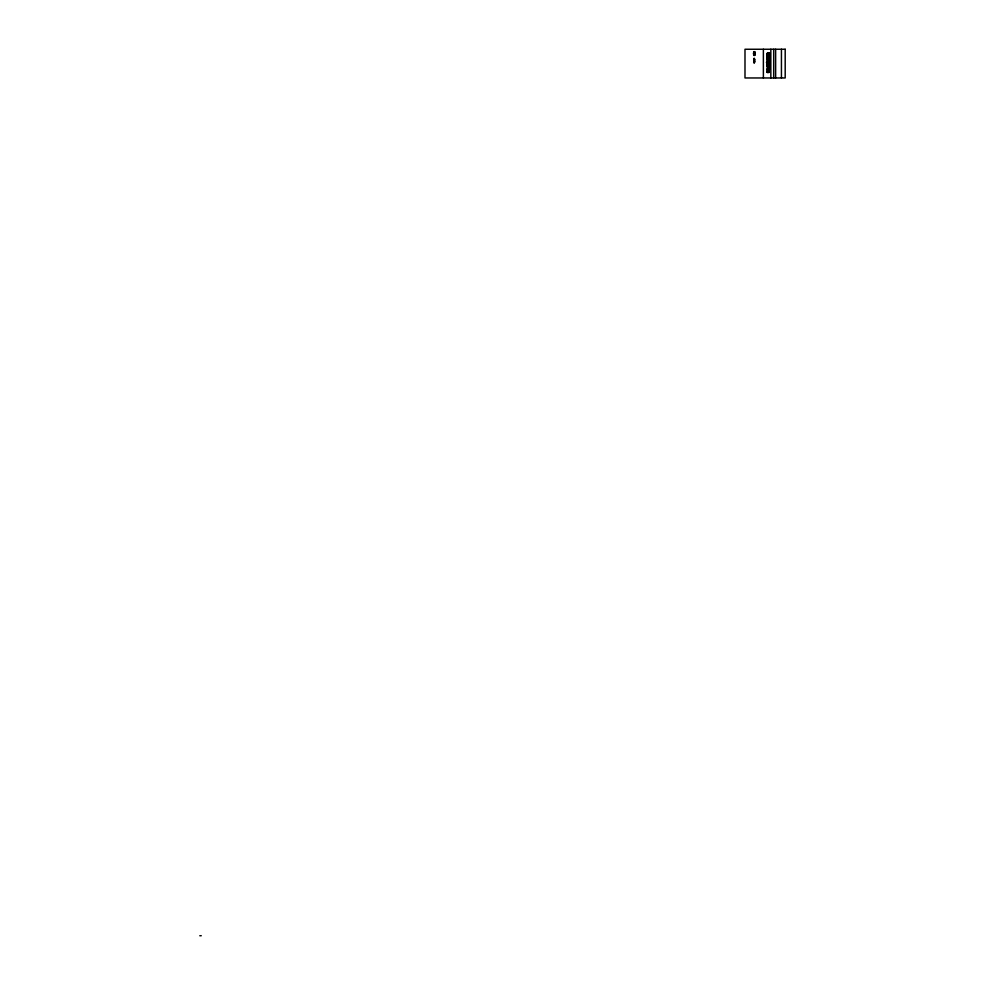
<?xml version="1.0" encoding="UTF-8"?>
<svg xmlns="http://www.w3.org/2000/svg" width="985" height="985" viewBox="0 0 985 985"><rect width="100%" height="100%" fill="white"/><g stroke="black" fill="none" stroke-linecap="round" stroke-linejoin="round"><path stroke-width="1.48" d="M753.697 51.823L754.178 52.661L754.682 51.836L753.697 51.823L754.682 52.882L754.178 53.732L753.697 52.87L754.682 51.86L753.697 51.848L753.71 55.283L754.695 55.246L754.153 53.375L753.71 54.261L754.695 55.234L753.71 55.283L754.153 54.458L754.695 55.246M754.19 53.165L754.19 53.953M767.401 62.375C768.854 62.461 768.94 61.686 769.667 61.907C768.928 63.2 767.13 62.166 768.411 61.661C770.935 62.104 761.639 62.523 769.654 62.363M768.115 56.674L767.229 56.662L767.561 58.029L767.413 56.859C774.259 57.192 764.68 58.817 769.556 56.834M769.113 64.998C770.061 62.35 769.199 64.628 767.34 64.037C766.33 65.958 769.039 60.898 768.903 64.998M768.066 65.515C767.327 68.014 770.368 65.441 767.968 65.367M768.879 65.65L769.667 65.773L769.137 66.684M768.756 65.983C766.822 66.278 767.623 65.392 768.386 66.684M767.29 66.081L769.679 65.995M767.45 64.973C773.077 65.897 766.65 61.095 768.362 64.998M767.327 72.558L769.187 72.348L767.192 71.573L769.125 70.858L767.98 71.351L768.435 72.348M769.667 53.879C769.778 51.983 766.761 53.424 768.411 54.446C771.735 53.719 766.379 54.975 767.438 53.104C771.095 54.754 765.136 53.239 768.78 53.953M769.667 59.322C765.136 56.945 772.166 62.141 767.253 58.804C771.378 59.198 764.926 59.642 768.829 59.174M767.192 55.505C767.795 54.901 767.278 55.973 768.854 55.197C769.162 58.435 764.114 53.682 769.667 55.776C769.347 56.958 767.266 56.059 768.103 54.988C771.033 56.588 765.887 54.766 769.679 55.591M768.226 71.092L768.288 72.09M767.192 69.861C769.445 69.824 766.244 69.787 768.756 70.292M768.854 70.255C767.611 69.726 769.876 69.603 768.054 69.984M768.165 54.04L769.58 53.621L767.204 53.855M768.251 59.543C768.669 57.278 770.873 60.836 767.229 59.42M767.29 67.793L769.568 68.852L767.561 68.334M768.325 70.058L769.211 69.861M768.916 66.155C770.073 64.53 769.716 69.012 767.315 66.611M767.413 56.859C769.396 58.238 769.174 56.871 767.229 56.662M768.706 64.678L769.642 64.542M769.519 57.881L767.401 57.758M768.509 60.27L769.679 60.811M769.334 60.208L767.315 60.38M754.695 54.212L753.71 55.308M753.685 59.568L754.682 58.989M754.682 61.87L753.685 62.449M754.682 60.147L753.685 60.147M753.685 61.292L754.682 61.292M754.19 58.152L754.19 63.286M768.14 68.039L767.192 68.1L768.238 67.916M768.399 66.808L767.512 66.783M768.3 72.348L767.5 72.077M767.229 72.114L768.128 72.09M767.721 71.339L767.426 72.003M753.685 59.814L754.682 59.814M754.682 61.624L753.685 61.624M769.679 60.922L767.34 61.181M767.721 52.968L769.223 53.005M767.34 53.215L768.325 53.03M768.645 53.116L769.408 53.116M767.253 53.35L769.605 53.375M767.204 53.522L768.103 53.51M768.719 53.436L769.667 53.609M767.192 53.732L768.041 53.744M768.829 53.732L769.679 53.744M767.266 54.077L769.605 54.101M767.475 54.335L769.408 54.347M767.857 54.507L769.026 54.507M768.251 54.864L769.137 54.852M767.352 54.988L769.519 55.049M769.519 55.332L767.241 55.185L769.667 55.382M767.216 55.726L769.667 55.776M767.266 55.899L769.63 55.936M767.598 56.231L769.457 56.17M767.906 56.317L769.026 56.317M768.485 56.711L769.408 56.687M767.611 57.019L769.617 56.97M767.734 57.167L769.679 57.327M767.401 57.413L769.667 57.462M767.401 57.61L769.654 57.586M767.229 58.016L769.359 57.967M767.438 58.558L769.223 58.46M767.34 58.657L769.605 58.829M767.253 58.804L768.288 58.804M768.62 58.817L769.642 58.928M767.192 59.174L768.054 59.063M768.817 59.063L769.667 59.051M767.303 59.309L768.054 59.309M768.596 59.543L769.642 59.445M767.327 59.629L769.556 59.642M767.647 59.888L769.408 59.802M768.337 60.651L767.327 60.91M767.327 60.504L767.574 60.651M753.685 60.713L754.682 60.713M767.229 61.427L769.556 61.612M767.5 61.686L769.617 61.747M767.734 61.944L768.62 61.92M768.817 61.932L769.667 61.907M767.401 62.19L769.679 62.104M767.401 62.535L769.617 62.474M767.229 62.794L769.445 62.708M767.611 63.249L769.223 63.237M767.438 63.422L769.408 63.397M767.303 63.631L769.556 63.606M767.216 63.89L768.165 63.84M768.731 63.816L769.642 63.877M767.204 64.037L768.091 64.037M768.805 64.013L769.667 64.037M767.192 64.185L768.066 64.271M768.829 64.222L769.679 64.21M767.216 64.419L768.091 64.468M768.792 64.481L769.667 64.37M767.266 64.653L768.14 64.665M767.315 64.764L769.667 64.825M769.544 65.49L767.216 65.527L769.617 65.613M767.204 65.921L769.667 65.773M767.204 66.291L769.654 66.278M767.253 66.463L769.654 66.524M767.253 68.384L769.531 68.014M767.487 69.172L768.879 69.172M767.364 69.295L769.014 69.295M767.266 69.455L769.113 69.455M767.216 69.652L768.066 69.738M768.325 69.652L769.187 69.652M767.216 70.07L769.187 70.07M767.389 70.415L769.039 70.415M767.524 70.538L768.916 70.538M767.253 71.252L769.187 71.339L767.204 71.449M767.192 71.573L768.091 71.511M767.204 71.708L768.854 72.077M768.435 72.262L769.187 72.262M767.315 72.336L769.187 72.348M199.807 935.738L201.26 935.725M768.669 68.618L769.642 68.852L769.642 68.014L768.792 68.334M753.685 58.989L754.682 59.568M754.682 62.449L753.685 61.87M781.437 49.25L781.437 77.963M775.638 49.25L775.638 77.963M773.705 49.25L773.705 77.963M770.836 49.25L770.836 77.963M768.891 68.014L768.891 68.852M767.98 60.38L767.98 61.181M763.375 49.25L763.375 77.963M754.682 51.86L754.682 52.882M754.682 52.39L754.67 54.704M754.19 51.552L754.214 55.566M785.193 49.25L744.992 49.25L744.992 77.963L785.193 77.963L785.193 49.25M754.867 53.165L753.513 53.165L753.513 53.953L754.867 53.953L754.867 53.165"/></g></svg>
